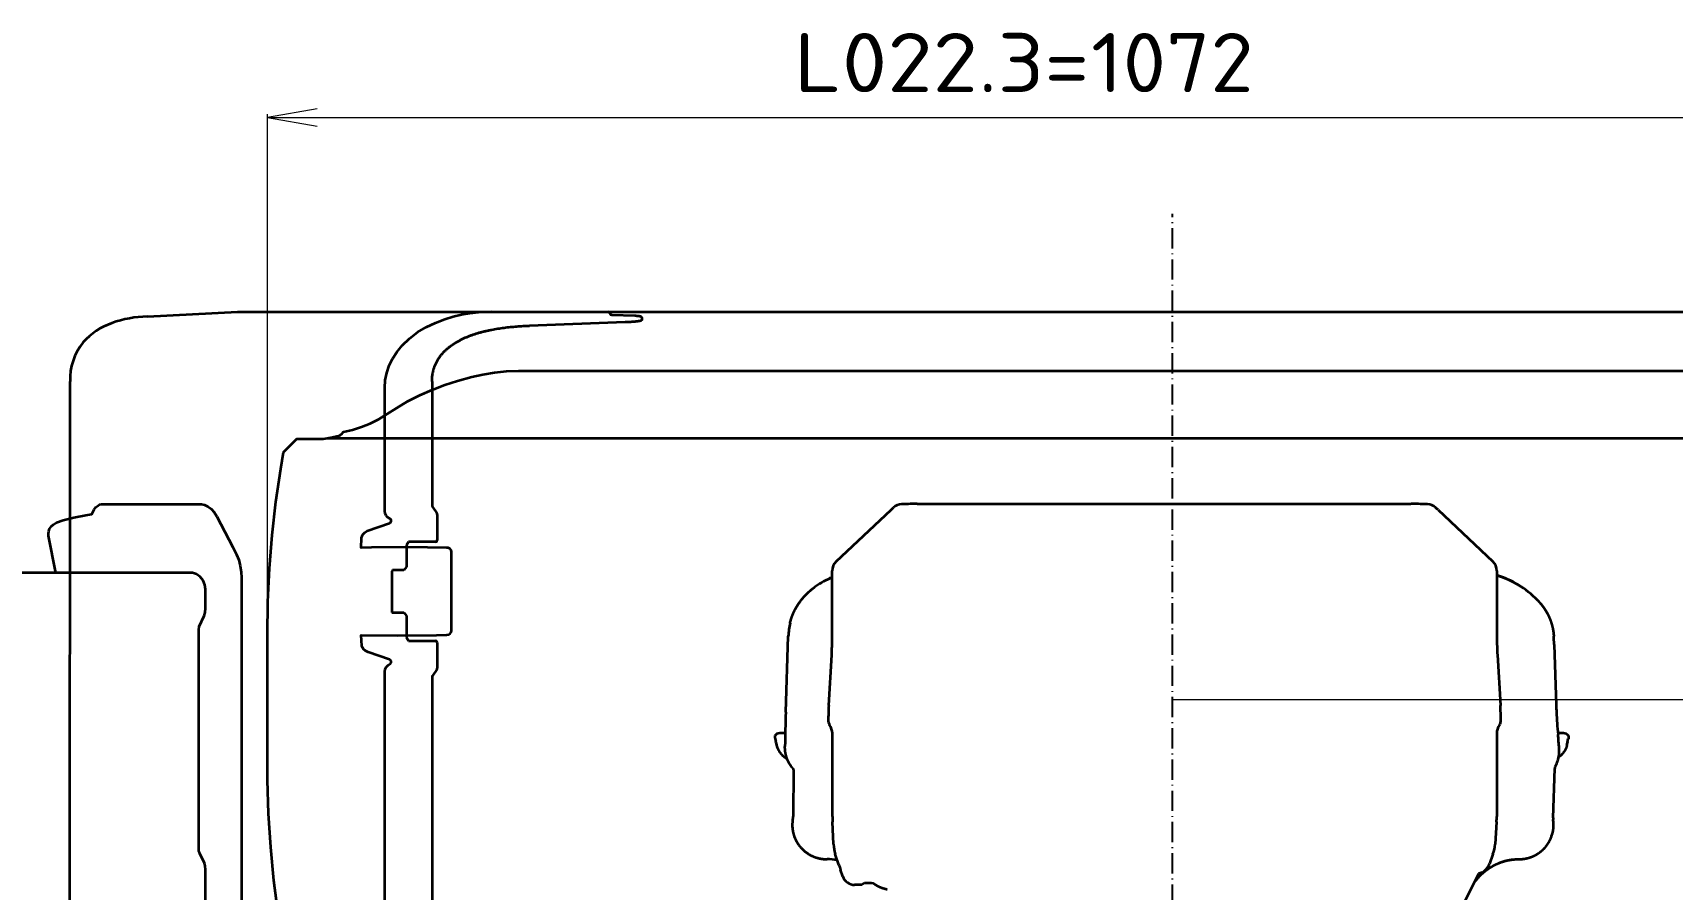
# Model space of a CAD drawing. Header units: millimetres. Extents: x 120 to 10915, y 515 to 8014.
# Drawn here: x 7575 to 8546, y 3103 to 3610 of the extents above; entities that cross this region are included whole.
import ezdxf
from ezdxf.enums import TextEntityAlignment as Align

# ---------------------------------------------------------------- set-up
doc = ezdxf.new("R2010")
doc.units = ezdxf.units.MM
doc.linetypes.add('DASHDOT', pattern=[18.5, 12, -3, 0.5, -3])
doc.layers.get('0').update_dxf_attribs({"lineweight": 13})
doc.layers.add('201_Dimensions', color=7, linetype='Continuous', lineweight=13)
doc.layers.add('205_Chassis_top_view', color=7, linetype='Continuous', lineweight=13)
doc.styles.get("Standard").update_dxf_attribs({"font": 'isocp.shx'})

# ---------------------------------------------------------------- blocks, each defined once
blk = doc.blocks.new('2854281_1')
at = {"layer": '205_Chassis_top_view', "color": 2, "linetype": 'DASHDOT', "lineweight": 25}
blk.add_line((8250, -1333), (8250, 1333), dxfattribs=at)
at = {"layer": '205_Chassis_top_view', "color": 3, "lineweight": 35}
blk.add_line((7749.544992, 1200.179161), (8750.455008, 1200.179161), dxfattribs=at)
blk.add_lwpolyline([(7720.364746, 918.712463), (7717.853027, 938.379822), (7715.966797, 958.117004), (7714.708496, 977.904175), (7714.078613, 997.721252), (7714, 1083.365234), (7714.314941, 1103.189819), (7715.258789, 1122.994385), (7716.831543, 1142.759033), (7719.030762, 1162.463867), (7721.854492, 1182.088745), (7723.5, 1191.865234), (7731.5, 1199.865234), (7747, 1199.865234), (7751.594238, 1200.526855), (7756.109863, 1201.60144), (7757, 1201.865234), (7758.206543, 1202.842163), (7759, 1203.865234), (7764.439941, 1205.115845), (7769.763184, 1206.794556), (7774.936035, 1208.890991), (7779.92627, 1211.391479), (7784.702148, 1214.28064), (7790.358398, 1218.000244), (7797.241211, 1221.996948), (7804.327637, 1225.620117), (7811.597168, 1228.859131), (7819.030273, 1231.704834), (7826.604492, 1234.14917), (7835.098145, 1236.417603), (7841.603027, 1237.913086), (7848.584473, 1239.089233), (7855.630371, 1239.786011), (7862.707031, 1240), (8296.986328, 1240), (8637.292969, 1240)], dxfattribs=at)
at = {"layer": '205_Chassis_top_view', "color": 1, "lineweight": 5}
for p in [(8250, 1240), (7714, 1045.5), (8250, 1045.5)]:
    blk.add_point(p, dxfattribs=at)
blk = doc.blocks.new('2906661')
at = {"layer": '205_Chassis_top_view', "color": 3, "lineweight": 35}
for p, q in [((8050.87, 1127.11), (8083.38, 1157.75)), ((8083.38, 1157.75), (8084.81, 1159.09)), ((8098.91, 1161.26), (8391.37, 1161.26)), ((8407.38, 1157.75), (8439.89, 1127.11)), ((8048.52, 1082.14), (8048.52, 1121.69)), ((8442.24, 1121.69), (8442.24, 1082.15)), ((8021.02, 1037.98), (8022.53, 1083.05)), ((8021.02, 1037.98), (8022.53, 1083.05)), ((8476.16, 1078.1), (8477.35, 1042.08)), ((8476.16, 1078.1), (8477.35, 1042.08)), ((8046.47, 1041.85), (8048.22, 1071.87)), ((8442.54, 1071.87), (8444.29, 1041.86)), ((8014.46, 1023.98), (8014.51, 1024.04)), ((8017.47, 1025.45), (8017.45, 1025.45)), ((8020.68, 1025.45), (8017.47, 1025.45)), ((8048.62, 1025.26), (8048.62, 1025.4)), ((8048.62, 976.21), (8048.62, 1025.26)), ((8442.15, 1025.4), (8442.15, 1025.26)), ((8442.15, 1025.26), (8442.15, 976.22)), ((8481.7, 1025.45), (8478.4, 1025.45)), ((8484.64, 1024.05), (8484.71, 1023.97)), ((8442.15, 1012.39), (8442.24, 1012.39)), ((8442.15, 1012.39), (8442.24, 1012.39)), ((8024.89, 1005.09), (8024.92, 1005.06)), ((8024.89, 1005.09), (8024.92, 1005.06)), ((8025.59, 1003.07), (8025.36, 977.37)), ((8025.59, 1003.07), (8025.36, 977.37)), ((8025.59, 1003.15), (8025.59, 1003.14)), ((8025.59, 1003.15), (8025.59, 1003.14)), ((8025.59, 1003.14), (8025.59, 1003.07)), ((8025.59, 1003.14), (8025.59, 1003.07)), ((8475.52, 975.52), (8476.53, 1004.61)), ((8475.52, 975.52), (8476.53, 1004.61)), ((8476.53, 1004.61), (8476.53, 1004.64)), ((8476.53, 1004.61), (8476.53, 1004.64)), ((8476.95, 1006.05), (8476.96, 1006.08)), ((8476.95, 1006.05), (8476.96, 1006.08)), ((8025.33, 975.4), (8025.28, 975.19)), ((8025.33, 975.4), (8025.28, 975.19)), ((8025.36, 977.37), (8025.36, 977.34)), ((8025.36, 977.37), (8025.36, 977.34)), ((8025.38, 976.47), (8025.39, 976.22)), ((8025.38, 976.47), (8025.39, 976.22)), ((8049.28, 959.76), (8048.69, 973.04)), ((8442.04, 973.04), (8441.13, 959.76)), ((8475.52, 975.52), (8475.51, 975.41)), ((8475.52, 975.52), (8475.51, 975.41)), ((8475.71, 973.28), (8475.7, 973.31)), ((8475.71, 973.28), (8475.7, 973.31)), ((8475.71, 973.28), (8475.7, 973.28)), ((8050.36, 953.99), (8050.35, 954.01)), ((8052.45, 947.68), (8050.36, 953.99)), ((8439.93, 953.99), (8437.86, 948.16)), ((8439.94, 954.02), (8439.93, 953.99)), ((8054.83, 940.73), (8053.49, 944.62)), ((8431.32, 942.33), (8418.94, 917.47)), ((8432.71, 942.82), (8431.32, 942.33)), ((8066.17, 935.74), (8061.82, 935.74)), ((8067.47, 936.78), (8066.17, 935.74)), ((8071.63, 936.86), (8072.79, 936.81))]:
    blk.add_line(p, q, dxfattribs=at)
for centre, radius, start, end in [((8089.84, 1153.71), 7.37, 91.72521, 133.10374), ((8140.61, 874.75), 388.92, 46.6909, 46.97987), ((8061.5, 1081.74), 38.99, 166.40646, 178.07294), ((8061.5, 1081.74), 38.99, 166.40606, 178.07315), ((7872.43, 1082.14), 176.09, 356.65608, 0.00049), ((8618.34, 1082.15), 176.09, 180.0004, 183.34482), ((8302.81, 1072.37), 173.44, 1.89428, 3.53367), ((8302.85, 1072.37), 173.4, 1.89403, 3.53381), ((8213.22, 1032.15), 167.03, 176.66938, 179.72468), ((8277.54, 1032.15), 167.03, 0.27622, 3.33149), ((8717.01, 1050.03), 239.79, 181.89953, 182.87858), ((8717.08, 1050.03), 239.86, 181.89973, 182.87851), ((8994.1, 1005.32), 973.63, 178.07742, 179.27701), ((8994.25, 1005.31), 973.78, 178.07755, 179.27696), ((8050.65, 1032.93), 4.46, 179.78234, 206.40272), ((8050.58, 1032.92), 4.4, 206.64575, 215.70898), ((8040.12, 1025.39), 8.49, 0.05053, 35.77998), ((8450.64, 1025.39), 8.49, 144.22091, 179.95036), ((8440.18, 1032.93), 4.4, 324.29191, 333.35513), ((8440.12, 1032.94), 4.46, 333.59816, 0.21855), ((8798.62, 1054.16), 321.51, 182.88413, 185.25172), ((8798.62, 1054.16), 321.51, 182.88413, 185.25171), ((8017.47, 1021.65), 3.8, 90.3111, 141.04018), ((8043.72, 1028.38), 29.65, 192.20307, 195.13267), ((8010.71, 1019.43), 4.54, 8.51425, 15.35174), ((8030.49, 1022.2), 15.43, 187.8104, 194.84985), ((7858.92, 967.87), 622.16, 4.49411, 5.24427), ((7858.92, 967.87), 622.15, 4.49411, 5.24427), ((8481.7, 1021.65), 3.8, 39.25533, 89.75013), ((8470.55, 1021.76), 13.62, 345.03843, 352.31144), ((8488.27, 1019.32), 4.26, 164.91714, 171.63692), ((8460.65, 1026.68), 24.32, 345.12733, 349.18034), ((8479.55, 1004.53), 3.02, 149.6568, 177.93713), ((8479.55, 1004.53), 3.02, 149.65748, 177.93637), ((8464.17, 1013.62), 14.85, 329.49198, 342.22823), ((8464.17, 1013.62), 14.85, 329.49191, 342.2282), ((8044.8, 971.15), 19.93, 173.80233, 180.02253), ((8044.8, 971.15), 19.93, 173.80233, 180.02253), ((8044.8, 971.14), 19.93, 179.97947, 186.19712), ((8044.8, 971.14), 19.93, 179.97947, 186.19712), ((8044.61, 971.16), 19.75, 168.22122, 173.77122), ((8044.61, 971.16), 19.75, 168.22121, 173.77123), ((8021.86, 976.07), 3.53, 349.03556, 2.4776), ((8021.86, 976.07), 3.53, 349.03501, 2.47894), ((8041.37, 977.23), 16.01, 179.60073, 182.70102), ((8041.37, 977.23), 16.01, 179.60073, 182.70101), ((8118.7, 976.18), 70.09, 179.97496, 182.57309), ((8395.61, 976.19), 46.54, 356.12293, 0.03674), ((8456.19, 971.14), 19.64, 340.27614, 0.02321), ((8483.48, 975.24), 7.96, 178.79968, 185.06546), ((8483.48, 975.24), 7.96, 178.80066, 185.06527), ((8483.56, 975.25), 8.05, 185.0489, 186.00273), ((8456.28, 971.16), 19.55, 6.22667, 9.55871), ((8456.17, 971.16), 19.65, 359.97827, 6.19603), ((8456.17, 971.16), 19.65, 359.9783, 6.19606), ((8456.17, 971.16), 19.65, 359.97941, 6.19707), ((8070.5, 960.72), 21.24, 182.5866, 198.39788), ((8419.68, 961.21), 21.5, 340.45159, 356.13106), ((8045.6, 920.2), 30.75, 78.82193, 90.24894), ((8045.6, 920.2), 30.75, 78.82193, 90.24894), ((8344.46, 1044.79), 307.73, 198.39422, 198.99571), ((8429.86, 950.72), 8.39, 289.80855, 306.19554), ((8429.93, 950.62), 8.27, 306.19489, 309.37424), ((8429.72, 951.04), 8.63, 336.47935, 340.50561), ((8061.82, 943.14), 7.4, 198.9745, 269.99638), ((8066.9, 937.47), 0.895, 309.90354, 332.66562), ((8074.73, 1037), 100.2, 265.97157, 267.82193), ((8072.31, 974.78), 37.92, 267.91077, 268.9819), ((8416.73, 951.68), 18.59, 311.48432, 318.80394), ((8416.73, 951.68), 18.59, 311.48433, 318.80394)]:
    blk.add_arc(centre, radius, start, end, dxfattribs=at)
for centre, major_axis, ratio, start_param, end_param in [((8079.46, 1159.77), (24.37, 1.19), 0.036632, 0.644737, 1.139043), ((8409.03, 1159.82), (23.59, -1.08), 0.040342, 1.915672, 2.418241), ((8400.53, 1153.29), (5.48, 5.76), 0.959435, 0.008978, 0.708684), ((8056.01, 1121.76), (6.98, 2.77), 0.986368, 1.952857, 2.767729), ((8434.75, 1121.76), (6.98, -2.77), 0.986368, 0.373862, 1.188735), ((8076.7, 1079), (52.74, -12.13), 0.781099, 2.3023, 2.538292), ((8077.35, 1078.3), (53.3, -13.33), 0.779941, 2.323063, 2.556791), ((8434.22, 1090.34), (39.94, -14.25), 0.701678, 1.29243, 1.62012), ((8433, 1084.61), (43.3, -17.56), 0.761544, 1.040488, 1.368082), ((8433.13, 1084.71), (43.13, -17.65), 0.760386, 1.043537, 1.371879), ((8458.64, 1016.41), (15.77, -14.15), 0.933834, 0.398923, 0.775549), ((8429.63, 951.86), (-0.87, 9.64), 0.913592, 3.721123, 4.173259)]:
    blk.add_ellipse(centre, major_axis=major_axis, ratio=ratio, start_param=start_param, end_param=end_param, dxfattribs=at)
for points, knots in [([(8442.24, 1119.04), (8443.27, 1118.71), (8444.29, 1118.36), (8445.32, 1117.98), (8447.11, 1117.28), (8448.87, 1116.5), (8449.63, 1116.15), (8451.14, 1115.42), (8452.62, 1114.63), (8453.36, 1114.23), (8454.09, 1113.81), (8454.82, 1113.37)], [0, 0, 0, 0, 0, 0, 9.463445, 9.463445, 9.463445, 16.621438, 16.621438, 16.621438, 23.819887, 23.819887, 23.819887, 23.819887, 23.819887, 23.819887]), ([(8023.6, 1090.91), (8023.71, 1091.33), (8023.82, 1091.76), (8023.94, 1092.18), (8024.31, 1093.47), (8024.76, 1094.75), (8025.1, 1095.61), (8025.84, 1097.34), (8026.72, 1099.07), (8027.2, 1099.93), (8028.43, 1101.98), (8029.89, 1104), (8030.81, 1105.16), (8032.55, 1107.14), (8034.52, 1109.04), (8035.41, 1109.83), (8036.59, 1110.82), (8037.83, 1111.77), (8038.1, 1111.97), (8038.37, 1112.16), (8038.65, 1112.36)], [0, 0, 0, 0, 0, 0, 4.473276, 4.473276, 4.473276, 13.508713, 13.508713, 13.508713, 22.710519, 22.710519, 22.710519, 35.391109, 35.391109, 35.391109, 44.843323, 44.843323, 44.843323, 47.394559, 47.394559, 47.394559, 47.394559, 47.394559, 47.394559]), ([(8023.6, 1090.91), (8023.72, 1091.38), (8023.84, 1091.84), (8023.97, 1092.31), (8024.25, 1093.25), (8024.57, 1094.18), (8024.74, 1094.65), (8025.27, 1096.05), (8025.89, 1097.43), (8026.34, 1098.35), (8027.32, 1100.17), (8028.44, 1101.95), (8029.05, 1102.83), (8030.33, 1104.57), (8031.76, 1106.24), (8032.52, 1107.06), (8034.11, 1108.68), (8035.84, 1110.2), (8036.74, 1110.95), (8037.68, 1111.67), (8038.65, 1112.36)], [0, 0, 0, 0, 0, 0, 4.591523, 4.591523, 4.591523, 9.211328, 9.211328, 9.211328, 18.517082, 18.517082, 18.517082, 27.951147, 27.951147, 27.951147, 37.519239, 37.519239, 37.519239, 47.344116, 47.344116, 47.344116, 47.344116, 47.344116, 47.344116]), ([(8466.44, 1104.17), (8466.82, 1103.77), (8467.2, 1103.36), (8467.56, 1102.95), (8468.62, 1101.72), (8469.58, 1100.46), (8470.18, 1099.61), (8471.29, 1097.92), (8472.24, 1096.19), (8472.68, 1095.33), (8473.66, 1093.2), (8474.44, 1091.05), (8474.83, 1089.77), (8475.25, 1088.06), (8475.55, 1086.34), (8475.62, 1085.92), (8475.74, 1085.09), (8475.83, 1084.26), (8475.87, 1083.86), (8475.9, 1083.46), (8475.92, 1083.06)], [0, 0, 0, 0, 0, 0, 4.603751, 4.603751, 4.603751, 13.623257, 13.623257, 13.623257, 22.427221, 22.427221, 22.427221, 35.344414, 35.344414, 35.344414, 39.601067, 39.601067, 39.601067, 43.63359, 43.63359, 43.63359, 43.63359, 43.63359, 43.63359]), ([(8466.44, 1104.17), (8466.78, 1103.82), (8467.11, 1103.46), (8467.44, 1103.09), (8468.73, 1101.61), (8469.9, 1100.05), (8470.72, 1098.84), (8471.97, 1096.78), (8473.01, 1094.63), (8473.4, 1093.77), (8474.1, 1092.02), (8474.67, 1090.25), (8474.92, 1089.35), (8475.25, 1088.01), (8475.5, 1086.65), (8475.58, 1086.2), (8475.71, 1085.3), (8475.82, 1084.4), (8475.86, 1083.95), (8475.9, 1083.5), (8475.92, 1083.06)], [0, 0, 0, 0, 0, 0, 4.372081, 4.372081, 4.372081, 17.442837, 17.442837, 17.442837, 26.091552, 26.091552, 26.091552, 34.687438, 34.687438, 34.687438, 38.970583, 38.970583, 38.970583, 43.173043, 43.173043, 43.173043, 43.173043, 43.173043, 43.173043]), ([(8014.46, 1023.98), (8014.45, 1023.96), (8014.45, 1023.93), (8014.45, 1023.86), (8014.47, 1023.59), (8014.53, 1023.16), (8014.59, 1022.83), (8014.65, 1022.48), (8014.73, 1022.11)], [0, 0, 0, 0, 0, 0, 1.179886, 1.179886, 1.179886, 4.027737, 4.027737, 4.027737, 4.027737, 4.027737, 4.027737]), ([(8484.71, 1023.97), (8484.73, 1023.95), (8484.74, 1023.9), (8484.74, 1023.82), (8484.74, 1023.52), (8484.7, 1023.09), (8484.66, 1022.78), (8484.6, 1022.45), (8484.54, 1022.11)], [0, 0, 0, 0, 0, 0, 1.324254, 1.324254, 1.324254, 4.015031, 4.015031, 4.015031, 4.015031, 4.015031, 4.015031]), ([(8015.58, 1018.25), (8015.91, 1017.03), (8016.4, 1015.87), (8017.02, 1014.77), (8018.26, 1013.09), (8019.8, 1011.69), (8020.45, 1011.19), (8021.14, 1010.73), (8021.86, 1010.34)], [0, 0, 0, 0, 0, 0, 9.000911, 9.000911, 9.000911, 14.946406, 14.946406, 14.946406, 14.946406, 14.946406, 14.946406]), ([(8024.89, 1005.09), (8024.78, 1005.22), (8024.68, 1005.36), (8024.57, 1005.5), (8024.32, 1005.83), (8024.06, 1006.2), (8023.91, 1006.41), (8023.65, 1006.8), (8023.41, 1007.2), (8023.3, 1007.38), (8023.12, 1007.68), (8022.96, 1007.97), (8022.9, 1008.08), (8022.81, 1008.24), (8022.73, 1008.4), (8022.7, 1008.46), (8022.19, 1009.46), (8021.75, 1010.49), (8021.41, 1011.5), (8021, 1013.01), (8020.74, 1014.56), (8020.67, 1015.06), (8020.59, 1015.87), (8020.56, 1016.68), (8020.55, 1016.99), (8020.55, 1017.29), (8020.55, 1017.6)], [0, 0, 0, 0, 0, 0, 1.458549, 1.458549, 1.458549, 3.194501, 3.194501, 3.194501, 4.682112, 4.682112, 4.682112, 5.703578, 5.703578, 5.703578, 6.214317, 6.214317, 6.214317, 15.3011, 15.3011, 15.3011, 19.64901, 19.64901, 19.64901, 22.26151, 22.26151, 22.26151, 22.26151, 22.26151, 22.26151]), ([(8483.71, 1018.25), (8483.39, 1017.07), (8482.92, 1015.94), (8482.32, 1014.87), (8481.3, 1013.46), (8480.06, 1012.25), (8479.68, 1011.91), (8479.28, 1011.58), (8478.87, 1011.28)], [0, 0, 0, 0, 0, 0, 8.665653, 8.665653, 8.665653, 12.352159, 12.352159, 12.352159, 12.352159, 12.352159, 12.352159]), ([(8024.92, 1005.06), (8025.06, 1004.88), (8025.19, 1004.69), (8025.29, 1004.49), (8025.43, 1004.16), (8025.51, 1003.83), (8025.54, 1003.71), (8025.56, 1003.52), (8025.58, 1003.34), (8025.58, 1003.27), (8025.59, 1003.21), (8025.59, 1003.14)], [0, 0, 0, 0, 0, 0, 1.871666, 1.871666, 1.871666, 2.949533, 2.949533, 2.949533, 3.622586, 3.622586, 3.622586, 3.622586, 3.622586, 3.622586]), ([(8024.92, 1005.06), (8025.06, 1004.88), (8025.19, 1004.69), (8025.29, 1004.49), (8025.43, 1004.16), (8025.51, 1003.83), (8025.54, 1003.71), (8025.56, 1003.52), (8025.58, 1003.34), (8025.58, 1003.27), (8025.59, 1003.21), (8025.59, 1003.14)], [0, 0, 0, 0, 0, 0, 1.875075, 1.875075, 1.875075, 2.956511, 2.956511, 2.956511, 3.631935, 3.631935, 3.631935, 3.631935, 3.631935, 3.631935]), ([(8024.98, 968.99), (8025.02, 968.7), (8025.05, 968.41), (8025.09, 968.12), (8025.21, 967.4), (8025.36, 966.69), (8025.47, 966.26), (8025.81, 964.99), (8026.26, 963.75), (8026.6, 962.94), (8027.7, 960.7), (8029.14, 958.64), (8030.2, 957.4), (8032.35, 955.36), (8034.83, 953.74), (8036.01, 953.1), (8037.92, 952.25), (8039.91, 951.65), (8040.64, 951.47), (8041.66, 951.26), (8042.7, 951.12), (8042.99, 951.08), (8043.66, 951.01), (8044.34, 950.97), (8044.71, 950.95), (8045.09, 950.95), (8045.47, 950.95)], [0, 0, 0, 0, 0, 0, 2.068354, 2.068354, 2.068354, 5.177831, 5.177831, 5.177831, 11.401988, 11.401988, 11.401988, 22.81851, 22.81851, 22.81851, 32.176993, 32.176993, 32.176993, 37.381918, 37.381918, 37.381918, 39.465728, 39.465728, 39.465728, 42.09712, 42.09712, 42.09712, 42.09712, 42.09712, 42.09712]), ([(8024.98, 968.99), (8025.03, 968.55), (8025.09, 968.12), (8025.16, 967.69), (8025.41, 966.4), (8025.77, 965.13), (8026.05, 964.3), (8026.76, 962.53), (8027.68, 960.86), (8028.23, 959.98), (8029.79, 957.84), (8031.68, 955.97), (8032.95, 954.94), (8034.82, 953.72), (8036.83, 952.76), (8037.38, 952.53), (8038.62, 952.04), (8039.91, 951.65), (8040.63, 951.47), (8041.8, 951.23), (8042.99, 951.08), (8043.43, 951.03), (8044.1, 950.98), (8044.78, 950.95), (8045.01, 950.95), (8045.24, 950.95), (8045.47, 950.95)], [0, 0, 0, 0, 0, 0, 3.819105, 3.819105, 3.819105, 11.478981, 11.478981, 11.478981, 20.396193, 20.396193, 20.396193, 34.424626, 34.424626, 34.424626, 39.524441, 39.524441, 39.524441, 45.895436, 45.895436, 45.895436, 49.722241, 49.722241, 49.722241, 51.680407, 51.680407, 51.680407, 51.680407, 51.680407, 51.680407]), ([(8455.21, 950.95), (8455.51, 950.95), (8455.81, 950.95), (8456.1, 950.96), (8456.84, 951), (8457.59, 951.07), (8458.03, 951.12), (8459.07, 951.28), (8460.09, 951.49), (8460.67, 951.64), (8461.96, 952.01), (8463.22, 952.49), (8463.89, 952.78), (8465.22, 953.42), (8466.49, 954.19), (8467.1, 954.6), (8468.3, 955.47), (8469.41, 956.45), (8469.95, 956.97), (8470.96, 958.04), (8471.87, 959.2), (8472.29, 959.79), (8473.09, 961.01), (8473.77, 962.31), (8474.08, 962.97), (8474.38, 963.68), (8474.64, 964.41), (8474.65, 964.44), (8474.66, 964.48), (8474.67, 964.52)], [0, 0, 0, 0, 0, 0, 2.547432, 2.547432, 2.547432, 6.368084, 6.368084, 6.368084, 11.473542, 11.473542, 11.473542, 17.838971, 17.838971, 17.838971, 24.203035, 24.203035, 24.203035, 30.59035, 30.59035, 30.59035, 36.948099, 36.948099, 36.948099, 43.32025, 43.32025, 43.32025, 43.644504, 43.644504, 43.644504, 43.644504, 43.644504, 43.644504]), ([(8430.72, 939.44), (8431.49, 940.32), (8432.28, 941.16), (8433.09, 941.95), (8434.34, 943.09), (8435.63, 944.13), (8436.07, 944.46), (8436.96, 945.12), (8437.86, 945.73), (8438.32, 946.03), (8439.26, 946.61), (8440.21, 947.15), (8440.7, 947.4), (8441.68, 947.9), (8442.67, 948.35), (8443.18, 948.57), (8444.19, 948.97), (8445.21, 949.33), (8445.73, 949.5), (8446.77, 949.82), (8447.82, 950.09), (8448.34, 950.21), (8449.39, 950.43), (8450.45, 950.61), (8450.98, 950.68), (8452.15, 950.82), (8453.31, 950.91), (8453.95, 950.94), (8454.58, 950.95), (8455.21, 950.95)], [0, 0, 0, 0, 0, 0, 9.320765, 9.320765, 9.320765, 14.009742, 14.009742, 14.009742, 18.749505, 18.749505, 18.749505, 23.551947, 23.551947, 23.551947, 28.374943, 28.374943, 28.374943, 33.182094, 33.182094, 33.182094, 37.985373, 37.985373, 37.985373, 42.772832, 42.772832, 42.772832, 48.487267, 48.487267, 48.487267, 48.487267, 48.487267, 48.487267]), ([(8072.79, 936.81), (8073.22, 936.49), (8073.66, 936.18), (8074.11, 935.89), (8074.88, 935.43), (8075.67, 935.01), (8076, 934.85), (8076.65, 934.55), (8077.32, 934.27), (8077.66, 934.14), (8078.36, 933.89), (8079.07, 933.67), (8079.43, 933.57), (8079.99, 933.43), (8080.56, 933.3), (8080.76, 933.26), (8080.95, 933.23), (8081.15, 933.19)], [0, 0, 0, 0, 0, 0, 3.858086, 3.858086, 3.858086, 6.434038, 6.434038, 6.434038, 9.023634, 9.023634, 9.023634, 11.656047, 11.656047, 11.656047, 13.02464, 13.02464, 13.02464, 13.02464, 13.02464, 13.02464]), ([(8072.79, 936.81), (8073.22, 936.49), (8073.66, 936.18), (8074.11, 935.89), (8074.88, 935.43), (8075.67, 935.01), (8076, 934.85), (8076.65, 934.55), (8077.32, 934.27), (8077.66, 934.14), (8078.36, 933.89), (8079.07, 933.67), (8079.44, 933.57), (8079.99, 933.43), (8080.56, 933.3), (8080.76, 933.26), (8080.95, 933.23), (8081.15, 933.19)], [0, 0, 0, 0, 0, 0, 4.755119, 4.755119, 4.755119, 7.926895, 7.926895, 7.926895, 11.109777, 11.109777, 11.109777, 14.327675, 14.327675, 14.327675, 15.979311, 15.979311, 15.979311, 15.979311, 15.979311, 15.979311])]:
    blk.add_open_spline(points, degree=5, knots=knots, dxfattribs=at)
blk = doc.blocks.new('2774929')
at = {"layer": '205_Chassis_top_view', "color": 3, "lineweight": 35}
for p, q in [((7642.85, 1272.17), (7696.17, 1274.96)), ((7696.17, 1274.96), (7915.81, 1274.91)), ((7918.01, 1273.22), (7931.67, 1272.72)), ((7925.93, 1268.75), (7869.23, 1266.75)), ((7597.03, 655.18), (7597.05, 1233.71)), ((7811.48, 1233.69), (7811.47, 1160.29)), ((7811.69, 1159.5), (7814.4, 1155.71)), ((7814.59, 1155.06), (7814.6, 1139.76)), ((7797.57, 1138.76), (7796.44, 1136.76)), ((7796.44, 1136.76), (7796.44, 1124)), ((7813.62, 1138.78), (7797.57, 1138.76)), ((7788.05, 1122), (7787.7, 1121.5)), ((7787.7, 1121.5), (7787.71, 1097.01)), ((7794.73, 1122), (7788.05, 1122)), ((7796.44, 1124), (7794.73, 1122)), ((7787.71, 1097.01), (7794.73, 1097.01)), ((7794.73, 1097.01), (7796.44, 1095.01)), ((7796.44, 1095.01), (7796.44, 1082.25)), ((7796.44, 1082.25), (7797.52, 1080.25)), ((7797.52, 1080.25), (7813.37, 1080.25)), ((7814.57, 1079.28), (7814.6, 1063.95)), ((7811.47, 1058.72), (7811.48, 810.29)), ((7814.39, 1063.29), (7811.7, 1059.51))]:
    blk.add_line(p, q, dxfattribs=at)
for centre, radius, start, end in [((7643.94, 1208.17), 64.01, 90.98086, 110.15059), ((7915.81, 1273.91), 0.996, 9.2999, 89.98634), ((7917.98, 1274.47), 1.25, 198.54071, 271.49252), ((7634.48, 1230.87), 39.45, 108.60291, 138.71378), ((7964.87, 1275.9), 29.52, 188.69015, 190.56199), ((7632.64, 1234.66), 35.61, 141.35192, 181.5322), ((7813, 1160.29), 1.53, 179.98939, 211.34925), ((7813.52, 1155.09), 1.07, 358.34737, 35.52047), ((7813.62, 1139.76), 0.985, 270.02419, 0.02419), ((7813.37, 1079.01), 1.24, 12.42136, 90.00014), ((7812.89, 1058.75), 1.42, 147.37133, 181.2834), ((7813.43, 1063.95), 1.17, 325.70303, 0.08456)]:
    blk.add_arc(centre, radius, start, end, dxfattribs=at)
for points, knots in [([(7931.67, 1272.72), (7931.75, 1272.72), (7931.9, 1272.71), (7932.12, 1272.7), (7932.33, 1272.69), (7932.53, 1272.68), (7932.71, 1272.67), (7932.89, 1272.66), (7933.05, 1272.65), (7933.21, 1272.63), (7933.35, 1272.62), (7933.49, 1272.61), (7933.62, 1272.59), (7933.74, 1272.58), (7933.86, 1272.57), (7933.97, 1272.55), (7934.08, 1272.54), (7934.17, 1272.52), (7934.27, 1272.51), (7934.36, 1272.49), (7934.44, 1272.47), (7934.53, 1272.45), (7934.61, 1272.44), (7934.68, 1272.42), (7934.76, 1272.39), (7934.83, 1272.37), (7934.88, 1272.35), (7934.93, 1272.33), (7934.98, 1272.31), (7935.05, 1272.28), (7935.14, 1272.23), (7935.25, 1272.16), (7935.35, 1272.08), (7935.43, 1271.99), (7935.49, 1271.92), (7935.55, 1271.83), (7935.59, 1271.75), (7935.63, 1271.67), (7935.65, 1271.6), (7935.68, 1271.52), (7935.69, 1271.47), (7935.69, 1271.44)], [0, 0, 0, 0, 0.234937, 0.456243, 0.664915, 0.861263, 1.046368, 1.22092, 1.385629, 1.541094, 1.687921, 1.826619, 1.95771, 2.081688, 2.199031, 2.310199, 2.415645, 2.515819, 2.61127, 2.702382, 2.789679, 2.873729, 2.955201, 3.034869, 3.113697, 3.192885, 3.243743, 3.295838, 3.349745, 3.40612, 3.519695, 3.651173, 3.809841, 3.902174, 4.004616, 4.101239, 4.206559, 4.281372, 4.359838, 4.441184, 4.522398, 4.522398, 4.522398, 4.522398]), ([(7825.91, 1256.94), (7826.44, 1257.26), (7827.5, 1257.86), (7829.13, 1258.71), (7830.79, 1259.5), (7832.48, 1260.23), (7834.2, 1260.9), (7835.94, 1261.53), (7837.71, 1262.1), (7839.49, 1262.64), (7841.28, 1263.13), (7843.09, 1263.58), (7844.91, 1263.99), (7846.74, 1264.37), (7848.58, 1264.71), (7850.43, 1265.02), (7852.29, 1265.31), (7854.16, 1265.56), (7856.03, 1265.79), (7857.9, 1265.99), (7859.78, 1266.17), (7861.66, 1266.32), (7863.55, 1266.46), (7865.44, 1266.57), (7867.33, 1266.67), (7868.6, 1266.72), (7869.23, 1266.75)], [0, 0, 0, 0, 1.830321, 3.665135, 5.503807, 7.346452, 9.193048, 11.043575, 12.897878, 14.755754, 16.616993, 18.481406, 20.348834, 22.219192, 24.092588, 25.968899, 27.847751, 29.72876, 31.611762, 33.496953, 35.384481, 37.274325, 39.1664, 41.060637, 42.957069, 44.855909, 44.855909, 44.855909, 44.855909]), ([(7935.85, 1270.49), (7935.85, 1270.48), (7935.86, 1270.45), (7935.86, 1270.4), (7935.86, 1270.36), (7935.86, 1270.32), (7935.85, 1270.27), (7935.84, 1270.22), (7935.82, 1270.16), (7935.78, 1270.09), (7935.74, 1270.02), (7935.7, 1269.97), (7935.65, 1269.92), (7935.6, 1269.88), (7935.56, 1269.85), (7935.52, 1269.82), (7935.49, 1269.8), (7935.46, 1269.79), (7935.43, 1269.77), (7935.39, 1269.75), (7935.36, 1269.74), (7935.33, 1269.72), (7935.3, 1269.71), (7935.26, 1269.69), (7935.23, 1269.68), (7935.19, 1269.67), (7935.16, 1269.65), (7935.12, 1269.64), (7935.08, 1269.63), (7935.04, 1269.62), (7935, 1269.61), (7934.96, 1269.59), (7934.92, 1269.58), (7934.88, 1269.57), (7934.84, 1269.56), (7934.79, 1269.55), (7934.75, 1269.54), (7934.7, 1269.53), (7934.66, 1269.52), (7934.61, 1269.5), (7934.56, 1269.49), (7934.51, 1269.48), (7934.46, 1269.47), (7934.4, 1269.46), (7934.35, 1269.45), (7934.3, 1269.44), (7934.24, 1269.43), (7934.18, 1269.42), (7934.13, 1269.41), (7934.07, 1269.4), (7934.01, 1269.39), (7933.95, 1269.38), (7933.88, 1269.37), (7933.82, 1269.36), (7933.75, 1269.35), (7933.69, 1269.34), (7933.62, 1269.33), (7933.55, 1269.32), (7933.48, 1269.31), (7933.41, 1269.3), (7933.34, 1269.29), (7933.27, 1269.28), (7933.19, 1269.27), (7933.11, 1269.26), (7933.04, 1269.25), (7932.96, 1269.24), (7932.88, 1269.23), (7932.8, 1269.22), (7932.72, 1269.21), (7932.63, 1269.2), (7932.55, 1269.19), (7932.46, 1269.18), (7932.37, 1269.17), (7932.28, 1269.16), (7932.19, 1269.15), (7932.1, 1269.14), (7932, 1269.13), (7931.91, 1269.12), (7931.81, 1269.11), (7931.71, 1269.1), (7931.61, 1269.09), (7931.51, 1269.08), (7931.41, 1269.07), (7931.3, 1269.07), (7931.2, 1269.06), (7931.09, 1269.05), (7930.98, 1269.04), (7930.87, 1269.03), (7930.76, 1269.02), (7930.64, 1269.01), (7930.52, 1269), (7930.4, 1268.99), (7930.28, 1268.98), (7930.16, 1268.97), (7930.04, 1268.96), (7929.91, 1268.96), (7929.78, 1268.95), (7929.65, 1268.94), (7929.52, 1268.93), (7929.38, 1268.92), (7929.25, 1268.91), (7929.11, 1268.9), (7928.96, 1268.89), (7928.82, 1268.89), (7928.67, 1268.88), (7928.52, 1268.87), (7928.37, 1268.86), (7928.22, 1268.85), (7928.06, 1268.84), (7927.9, 1268.84), (7927.74, 1268.83), (7927.57, 1268.82), (7927.4, 1268.81), (7927.23, 1268.8), (7927.05, 1268.8), (7926.87, 1268.79), (7926.69, 1268.78), (7926.51, 1268.77), (7926.32, 1268.77), (7926.13, 1268.76), (7926, 1268.75), (7925.93, 1268.75)], [0, 0, 0, 0, 0.043582, 0.087154, 0.130748, 0.174399, 0.217098, 0.258825, 0.338429, 0.417996, 0.490359, 0.565549, 0.633579, 0.696157, 0.754613, 0.792988, 0.830282, 0.866495, 0.902362, 0.93808, 0.973815, 1.0097, 1.045861, 1.082399, 1.119393, 1.156928, 1.195061, 1.233853, 1.273357, 1.313612, 1.354659, 1.3964, 1.439265, 1.482758, 1.52738, 1.57273, 1.619214, 1.666492, 1.714911, 1.764188, 1.814611, 1.86593, 1.918402, 1.971824, 2.026407, 2.081974, 2.13871, 2.196465, 2.255399, 2.315373, 2.376536, 2.438776, 2.502215, 2.566753, 2.632502, 2.699379, 2.767481, 2.836729, 2.907217, 2.978885, 3.05181, 3.125911, 3.201291, 3.277959, 3.355926, 3.4351, 3.515599, 3.597434, 3.680618, 3.765085, 3.85093, 3.938168, 4.026815, 4.116818, 4.208263, 4.301167, 4.395547, 4.491369, 4.588705, 4.687575, 4.787997, 4.889944, 4.993483, 5.098637, 5.205429, 5.313851, 5.423967, 5.535806, 5.6494, 5.764751, 5.881926, 6.000961, 6.121894, 6.244739, 6.369564, 6.496411, 6.625322, 6.756324, 6.889485, 7.024852, 7.162476, 7.302389, 7.444662, 7.589348, 7.736504, 7.886176, 8.038443, 8.193371, 8.351028, 8.511472, 8.674786, 8.841042, 9.010313, 9.182666, 9.358187, 9.536952, 9.719027, 9.904471, 10.093341, 10.285682, 10.481534, 10.481534, 10.481534, 10.481534]), ([(7811.48, 1233.69), (7811.49, 1233.98), (7811.5, 1234.56), (7811.54, 1235.44), (7811.61, 1236.31), (7811.71, 1237.17), (7811.84, 1238.04), (7811.99, 1238.89), (7812.17, 1239.74), (7812.38, 1240.58), (7812.62, 1241.41), (7812.89, 1242.23), (7813.19, 1243.04), (7813.51, 1243.84), (7813.87, 1244.62), (7814.25, 1245.4), (7814.67, 1246.15), (7815.11, 1246.89), (7815.57, 1247.61), (7816.06, 1248.32), (7816.58, 1249.01), (7817.12, 1249.68), (7817.68, 1250.34), (7818.26, 1250.97), (7818.86, 1251.59), (7819.49, 1252.19), (7820.13, 1252.78), (7820.78, 1253.34), (7821.46, 1253.89), (7821.92, 1254.24), (7822.15, 1254.42)], [0, 0, 0, 0, 0.872829, 1.74909, 2.623496, 3.495404, 4.365874, 5.234854, 6.102253, 6.968526, 7.833695, 8.697649, 9.560462, 10.422349, 11.283431, 12.143856, 13.003836, 13.863605, 14.723406, 15.583471, 16.444016, 17.305267, 18.167476, 19.030491, 19.894383, 20.759338, 21.625456, 22.492828, 23.36154, 24.231655, 24.231655, 24.231655, 24.231655]), ([(7822.15, 1254.42), (7822.2, 1254.46), (7822.3, 1254.53), (7822.45, 1254.64), (7822.61, 1254.76), (7822.76, 1254.87), (7822.91, 1254.98), (7823.07, 1255.09), (7823.22, 1255.2), (7823.38, 1255.3), (7823.53, 1255.41), (7823.69, 1255.52), (7823.84, 1255.62), (7824, 1255.73), (7824.16, 1255.83), (7824.32, 1255.94), (7824.47, 1256.04), (7824.63, 1256.14), (7824.79, 1256.25), (7824.95, 1256.35), (7825.11, 1256.45), (7825.27, 1256.55), (7825.43, 1256.65), (7825.59, 1256.75), (7825.75, 1256.84), (7825.86, 1256.91), (7825.91, 1256.94)], [0, 0, 0, 0, 0.189126, 0.378261, 0.567396, 0.756527, 0.94565, 1.134763, 1.323866, 1.51296, 1.702041, 1.89111, 2.08016, 2.269191, 2.458196, 2.647173, 2.836116, 3.025028, 3.21393, 3.402839, 3.591748, 3.780636, 3.969476, 4.158247, 4.34694, 4.535569, 4.535569, 4.535569, 4.535569])]:
    blk.add_open_spline(points, degree=3, knots=knots, dxfattribs=at)
blk = doc.blocks.new('2774109_1')
at = {"layer": '205_Chassis_top_view', "color": 3, "lineweight": 35}
blk.add_lwpolyline([(7846.635742, 1275), (8653.375, 1275), (8658.472656, 1274.862427), (8663.558594, 1274.447388), (8668.611328, 1273.745117), (8673.613281, 1272.745483), (8678.542969, 1271.438477), (8683.791992, 1269.655151), (8689.286133, 1267.28418), (8694.543945, 1264.430908), (8699.493164, 1261.073608), (8704.043945, 1257.196655), (8708.087891, 1252.797729), (8710.725586, 1249.1427), (8712.94043, 1245.217773), (8714.670898, 1241.058716), (8715.861328, 1236.716797), (8716.46875, 1232.254517), (8716.544922, 1230), (8716.544922, 1156.753784), (8716.334961, 1155.521118), (8715.753906, 1154.412476), (8714.563477, 1153.225464), (8713.073242, 1152.224609), (8712.664062, 1151.620117), (8712.668945, 1150.912354), (8713.105469, 1150.294922), (8713.772461, 1149.92041), (8726.399414, 1145.464722), (8727.893555, 1144.737793), (8729.154297, 1143.658936), (8729.772461, 1142.748413), (8730.141602, 1141.713013), (8730.515625, 1135.345337), (8708.824219, 1135.613892), (8685.775391, 1135.449097), (8679.699219, 1135.331909), (8678.629883, 1135.095215), (8677.703125, 1134.486938), (8677.192383, 1133.690674), (8677.041016, 1132.874634), (8676.959961, 1098.903687), (8677.041016, 1086.164673), (8677.270508, 1085.165527), (8677.833984, 1084.426758), (8678.805664, 1083.876465), (8679.883789, 1083.694946), (8702.424805, 1083.410034), (8724.432617, 1083.539429), (8730.515625, 1083.654663), (8730.213867, 1077.834595), (8729.992188, 1076.75647), (8729.491211, 1075.778442), (8728.348633, 1074.582397), (8726.913086, 1073.739136), (8713.773438, 1069.079834), (8712.992188, 1068.599487), (8712.632812, 1067.943848), (8712.717773, 1067.245728), (8713.30957, 1066.596558), (8714.894531, 1065.513306), (8715.753906, 1064.588501), (8716.334961, 1063.479736), (8716.544922, 1062.24707), (8716.544922, 806.753784), (8716.334961, 805.521057), (8715.753906, 804.412415), (8714.563477, 803.225464), (8713.067383, 802.219666), (8712.658203, 801.59729), (8712.68457, 800.87262), (8713.116211, 800.285034), (8713.772461, 799.92041), (8726.399414, 795.464661), (8727.893555, 794.737793), (8729.154297, 793.658875), (8729.772461, 792.748474), (8730.141602, 791.713074), (8730.515625, 785.345398), (8708.824219, 785.613892), (8685.775391, 785.449158), (8679.699219, 785.331909), (8678.629883, 785.095215), (8677.703125, 784.487), (8677.192383, 783.690674), (8677.041016, 782.874573), (8677.041016, 736.164673), (8677.270508, 735.165466), (8677.833984, 734.426819), (8678.805664, 733.876465), (8679.883789, 733.694946), (8702.424805, 733.410034), (8724.432617, 733.539429), (8730.515625, 733.654602), (8730.213867, 727.834595), (8729.992188, 726.756409), (8729.491211, 725.778442), (8728.348633, 724.582336), (8726.913086, 723.739136), (8713.773438, 719.079895), (8713.005859, 718.61377), (8712.642578, 717.990112), (8712.710938, 717.263184), (8713.185547, 716.683594), (8714.894531, 715.513306), (8715.753906, 714.58844), (8716.334961, 713.479797), (8716.544922, 712.24707), (8716.544922, 613.693115), (8714.31543, 601.645386), (8713.106445, 599.206421), (8711.680664, 596.924988), (8710.056641, 594.789856), (8708.251953, 592.78949), (8704.181641, 589.147888), (8699.619141, 585.909241), (8694.71582, 582.982544), (8687.113281, 579.067383), (8669.201172, 570.60022), (8667.640625, 570.099487), (8661.910156, 569.509094), (8656.240234, 568.471741), (8649.139648, 566.71344), (8639.671875, 563.844482), (8623.042969, 558.054382), (8598.222656, 549.069336), (8585.023438, 544.565491), (8570.444336, 539.942932), (8555.769531, 535.636047), (8541.007812, 531.633362), (8525.746094, 527.822937), (8510.199219, 524.266724), (8489.369141, 519.986511), (8468.62793, 516.237549), (8447.996094, 512.97522), (8427.300781, 510.141357), (8406.552734, 507.713593), (8385.763672, 505.669617), (8364.942383, 503.98703), (8342.863281, 502.569824), (8320.764648, 501.499603), (8294.332031, 500.640686), (8269.705078, 500.217041), (8250.000977, 500.11615), (8250.007812, 500.11615), (8220.451172, 500.345245), (8195.827148, 500.909546), (8173.717773, 501.735992), (8151.623047, 502.890656), (8124.652344, 504.784546), (8103.845703, 506.64502), (8083.075684, 508.878113), (8062.352539, 511.506134), (8041.6875, 514.551453), (8021.09082, 518.036377), (8000.210938, 522.062073), (7984.619629, 525.418457), (7969.096191, 529.076477), (7954.071289, 532.934509), (7939.337402, 537.037292), (7924.692871, 541.448181), (7909.100586, 546.532837), (7868.616699, 561.034546), (7857.603027, 564.719482), (7849.543945, 567.072327), (7842.316895, 568.773621), (7836.745117, 569.69281), (7832.543945, 570.070984), (7831.015625, 570.510254), (7812.895508, 579.067383), (7807.824707, 581.607727), (7807.82666, 581.607727), (7802.810059, 584.412598), (7798.058594, 587.483887), (7793.722656, 590.912659), (7791.758301, 592.78949), (7789.954102, 594.789856), (7788.330078, 596.924988), (7786.903809, 599.206421), (7785.695312, 601.645386), (7783.46582, 613.693115), (7783.46582, 712.24707), (7783.675293, 713.479797), (7784.256348, 714.58844), (7785.446777, 715.775391), (7786.942383, 716.78064), (7787.351562, 717.403015), (7787.324707, 718.127747), (7786.893066, 718.715271), (7786.237305, 719.079895), (7773.611328, 723.535339), (7772.116699, 724.262207), (7770.855957, 725.341125), (7770.237793, 726.251526), (7769.868652, 727.286926), (7769.494629, 733.654602), (7791.185547, 733.403564), (7814.231934, 733.582825), (7820.307617, 733.703247), (7821.378906, 733.940918), (7822.306641, 734.550415), (7822.818359, 735.347595), (7822.969238, 736.164673), (7823.050293, 770.13562), (7822.969238, 782.874573), (7822.740234, 783.87262), (7822.177246, 784.610413), (7821.206543, 785.159485), (7820.131348, 785.340088), (7797.585938, 785.611816), (7775.578125, 785.46582), (7769.494629, 785.345398), (7769.796387, 791.165405), (7770.018066, 792.243591), (7770.519531, 793.221558), (7771.662109, 794.417664), (7773.09668, 795.260864), (7786.237793, 799.92041), (7787.005371, 800.386597), (7787.368652, 801.010254), (7787.300781, 801.737183), (7786.825684, 802.316772), (7785.116211, 803.487549), (7784.255859, 804.412415), (7783.675293, 805.521057), (7783.46582, 806.753784), (7783.46582, 1062.24707), (7783.675293, 1063.479736), (7784.256348, 1064.588501), (7785.446777, 1065.775391), (7786.936035, 1066.775757), (7787.345215, 1067.380127), (7787.340332, 1068.087891), (7786.904297, 1068.705444), (7786.237305, 1069.079834), (7773.611328, 1073.535278), (7772.116699, 1074.262207), (7770.855957, 1075.341064), (7770.237793, 1076.251587), (7769.868652, 1077.286987), (7769.494629, 1083.654663), (7791.185547, 1083.403564), (7814.231934, 1083.582764), (7820.307617, 1083.703247), (7821.378906, 1083.940918), (7822.306641, 1084.550415), (7822.818359, 1085.347656), (7822.969238, 1086.164673), (7823.050293, 1120.13562), (7822.969238, 1132.874634), (7822.740234, 1133.872681), (7822.177246, 1134.610474), (7821.206543, 1135.159546), (7820.131348, 1135.340088), (7797.585938, 1135.611816), (7775.578125, 1135.46582), (7769.494629, 1135.345337), (7769.796387, 1141.165405), (7770.018066, 1142.24353), (7770.519531, 1143.221558), (7771.662109, 1144.417603), (7773.09668, 1145.260864), (7786.237793, 1149.92041), (7787.018555, 1150.400757), (7787.378906, 1151.056519), (7787.293457, 1151.754517), (7786.701172, 1152.403809), (7785.116211, 1153.487549), (7784.255859, 1154.412476), (7783.675293, 1155.521118), (7783.46582, 1156.753784), (7783.46582, 1230), (7783.770508, 1234.49646), (7784.673828, 1238.906982), (7786.141113, 1243.164673), (7788.121094, 1247.212158), (7790.554688, 1251.005493), (7793.873047, 1255.06189), (7798.185547, 1259.200684), (7802.948242, 1262.816528), (7808.062012, 1265.919312), (7813.446289, 1268.528564), (7819.036133, 1270.666626), (7823.922363, 1272.130981), (7828.890137, 1273.283081), (7833.92041, 1274.132812), (7838.992188, 1274.690186), (7844.086914, 1274.96521), (7846.635742, 1275), (7839.00293, 1274.618164)], dxfattribs=at)
blk = doc.blocks.new('2777629_1')
at = {"layer": '205_Chassis_top_view', "color": 3, "lineweight": 35}
for points in [[(7588.582031, 1120.5), (7584.367676, 1142.324585), (7584.253418, 1143.726074), (7584.444824, 1145.119507), (7584.932617, 1146.439453), (7586.023926, 1147.995728), (7587.234863, 1149.161621), (7589.043457, 1150.226562), (7593.075195, 1151.613892), (7593.07373, 1151.618042), (7599.245117, 1153.219971), (7606.401367, 1154.595459), (7609.924316, 1155.089478), (7611.35791, 1157.855225), (7612.380859, 1159.226929), (7613.45459, 1160.21228), (7614.574707, 1160.805786), (7615.736816, 1161.003784), (7674.856445, 1161.003784), (7676.804199, 1160.703857), (7678.741211, 1159.810913), (7680.62793, 1158.342163), (7682.424805, 1156.324097), (7684.09082, 1153.792847), (7693.444824, 1135.642334), (7695.700684, 1131.38562), (7696.991211, 1128.202881), (7697.930176, 1124.57666), (7698.444824, 1120.891968), (7698.580078, 1117.727905), (7698.580078, 726.272156)], [(7677.376465, 924.450928), (7677.376465, 944.549072), (7677.172363, 946.954651), (7676.736816, 948.60614), (7673.854492, 954.286377), (7673.420898, 955.928528), (7673.333496, 957.224792), (7673.333496, 1086.775269), (7673.527832, 1088.675537), (7676.595215, 1095.043335), (7677.172363, 1097.045288), (7677.376465, 1099.450928), (7677.376465, 1110.5), (7677.006348, 1113.317383), (7675.925293, 1115.906372), (7674.220703, 1118.057495), (7672.031738, 1119.596313), (7670.80957, 1120.094971), (7669.534668, 1120.398193), (7493.759766, 1120.5)]]:
    blk.add_lwpolyline(points, dxfattribs=at)
blk = doc.blocks.new('BLOCK91')
at = {"layer": '201_Dimensions', "color": 2, "lineweight": 18}
for p, q in [((7714, 1045.5), (7714, 1392)), ((7714, 1390), (8786, 1390))]:
    blk.add_line(p, q, dxfattribs=at)
blk.add_lwpolyline([(7743.544434, 1395.209473), (7714, 1390), (7743.544434, 1384.790527)], dxfattribs=at)
for s, width, p, p2 in [('L022.3=', 0.813956, (8025.874512, 1405), (8200.875, 1405)), ('1072', 0.75, (8201.875, 1405), (8298.125, 1405))]:
    blk.add_text(s, height=35, dxfattribs=dict(at, width=width)).set_placement(p, p2, align=Align.FIT)
blk = doc.blocks.new('BLOCK112')
at = {"layer": '201_Dimensions', "color": 2, "lineweight": 18}
blk.add_line((8250, 1240), (10912, 1240), dxfattribs=at)
blk = doc.blocks.new('BLOCK113')
at = {"layer": '201_Dimensions', "color": 2, "lineweight": 18}
blk.add_line((8250, 1045.5), (10837, 1045.5), dxfattribs=at)

msp = doc.modelspace()

# ---------------------------------------------------------------- block references
at = {"color": 7, "lineweight": 35}
for name in ['2854281_1', '2774929', '2774109_1', '2777629_1', '2906661']:
    msp.add_blockref(name, (0, 2170), dxfattribs=at)
at = {"layer": '201_Dimensions', "lineweight": 0}
for name in ['BLOCK91', 'BLOCK112', 'BLOCK113']:
    msp.add_blockref(name, (0, 2170), dxfattribs=at)

doc.saveas('drawing.dxf')
